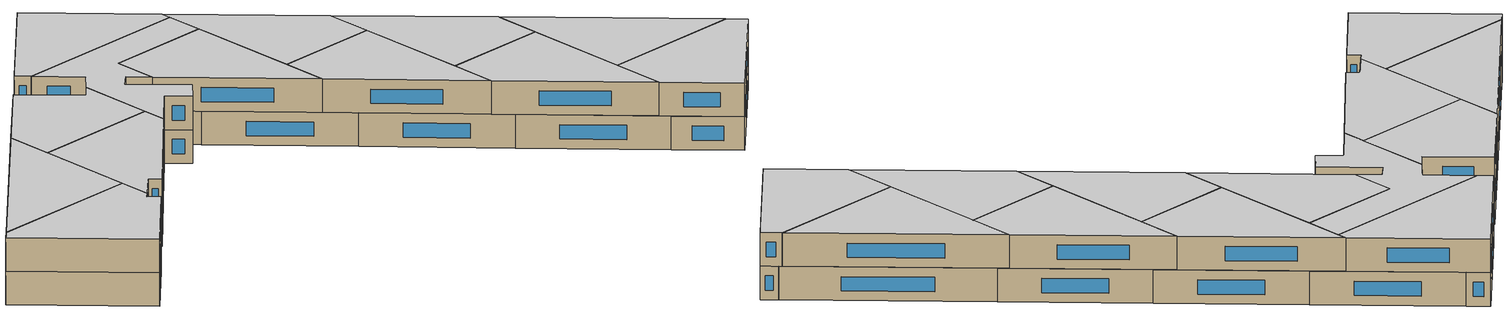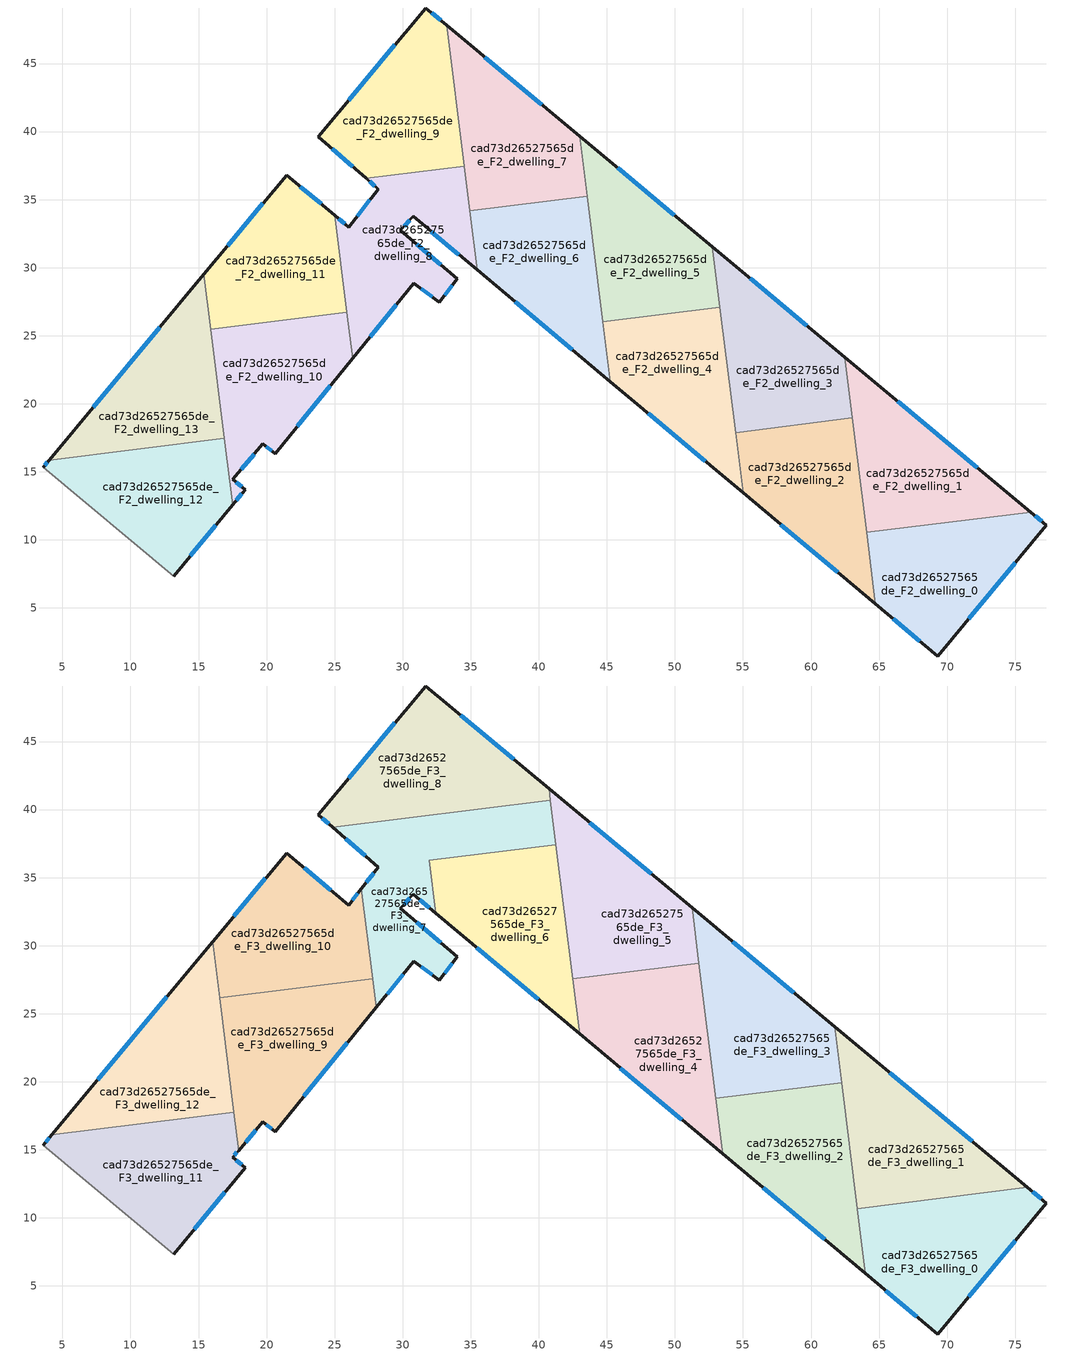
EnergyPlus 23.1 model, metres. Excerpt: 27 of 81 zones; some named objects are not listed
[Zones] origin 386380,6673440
cad73d26527565de_F2_dwelling_0
 floor to cad73d26527565de_F1_dwelling_0 (EU_floor_Construction): 77.3,11.08 69.3,1.47 64.73,5.3 64.08,10.55 76.13,12.05 z6
 wall outside (EU_wall_Construction): 64.73,5.3 69.3,1.47 77.3,11.08 76.13,12.05 z6:9
 wall to cad73d26527565de_F2_dwelling_1 (EU_wall_Construction): 76.13,12.05 64.08,10.55 z6:9
 wall to cad73d26527565de_F2_dwelling_2 (EU_wall_Construction): 64.08,10.55 64.73,5.3 z6:9
 window (EU_Window_Construction): 76.97,11.36 76.47,11.77 / 71.59,4.22 75.01,8.33 / 66.04,4.21 68,2.57 z6.86:8.14
cad73d26527565de_F2_dwelling_1
 floor to cad73d26527565de_F1_dwelling_1 (EU_floor_Construction): 76.13,12.05 64.08,10.55 62.48,23.43 z6
 wall outside (EU_wall_Construction): 76.13,12.05 62.48,23.43 z6:9
 wall to cad73d26527565de_F2_dwelling_2 (EU_wall_Construction): 62.48,23.43 63.03,18.96 64.08,10.55 z6:9
 window (EU_Window_Construction): 72.23,15.3 66.38,20.18 z6.86:8.14
 ceiling adiabatic (EU_roof_Construction): 76.13,12.05 62.48,23.43 64.08,10.55 z9
cad73d26527565de_F2_dwelling_10
 floor to cad73d26527565de_F1_dwelling_10 (EU_floor_Construction): 25.9,26.71 26.32,23.33 20.62,16.34 19.73,17.05 17.51,14.44 18.43,13.7 17.51,12.59 15.91,25.47 z6
 wall outside (EU_wall_Construction): 17.51,12.59 18.43,13.7 17.51,14.44 19.73,17.05 20.62,16.34 26.32,23.33 z6:9
 wall to cad73d26527565de_F2_dwelling_11 (EU_wall_Construction): 25.9,26.71 15.91,25.47 z6:9
 wall to cad73d26527565de_F2_dwelling_13 (EU_wall_Construction): 15.91,25.47 16.9,17.47 z6:9
 wall to cad73d26527565de_F2_dwelling_8 (EU_wall_Construction): 26.32,23.33 25.9,26.71 z6:9
 wall to cad73d26527565de_F2_dwelling_12 (EU_wall_Construction): 16.9,17.47 17.51,12.59 z6:9
 window (EU_Window_Construction): 19.99,16.85 20.37,16.54 / 18.15,15.19 19.1,16.31 / 18.17,13.91 17.78,14.23 / 17.77,12.91 18.17,13.38 / 22.25,18.34 24.7,21.34 z6.86:8.14
 ceiling adiabatic (EU_roof_Construction): 17.6,17.77 16.63,25.56 15.91,25.47 16.88,17.68 z9
cad73d26527565de_F2_dwelling_11
 floor to cad73d26527565de_F1_dwelling_11 (EU_floor_Construction): 25.02,33.84 25.9,26.71 15.91,25.47 15.4,29.52 21.47,36.81 z6
 wall outside (EU_wall_Construction): 25.02,33.84 21.47,36.81 15.4,29.52 z6:9
 wall to cad73d26527565de_F2_dwelling_13 (EU_wall_Construction): 15.4,29.52 15.91,25.47 z6:9
 wall to cad73d26527565de_F2_dwelling_8 (EU_wall_Construction): 25.9,26.71 25.02,33.84 z6:9
 window (EU_Window_Construction): 19.73,34.73 17.13,31.61 / 24,34.69 22.48,35.96 z6.86:8.14
 ceiling adiabatic (EU_roof_Construction): 16.63,25.56 16.04,30.29 15.4,29.52 15.91,25.47 z9
cad73d26527565de_F2_dwelling_12
 floor to cad73d26527565de_F1_dwelling_12 (EU_floor_Construction): 16.9,17.47 17.51,12.59 13.16,7.33 3.58,15.32 4.03,15.86 z6
 wall outside (EU_wall_Construction): 4.03,15.86 3.58,15.32 / 13.16,7.33 17.51,12.59 z6:9
 wall adiabatic (EU_wall_Construction): 3.58,15.32 13.16,7.33 z6:9
 wall to cad73d26527565de_F2_dwelling_13 (EU_wall_Construction): 16.9,17.47 4.03,15.86 z6:9
 window (EU_Window_Construction): 3.9,15.71 3.7,15.48 / 14.41,8.83 16.27,11.09 z6.86:8.14
cad73d26527565de_F2_dwelling_13
 floor to cad73d26527565de_F1_dwelling_13 (EU_floor_Construction): 15.4,29.52 16.9,17.47 4.03,15.86 z6
 wall outside (EU_wall_Construction): 15.4,29.52 4.03,15.86 z6:9
 window (EU_Window_Construction): 12.15,25.62 7.28,19.77 z6.86:8.14
cad73d26527565de_F2_dwelling_2
 floor to cad73d26527565de_F1_dwelling_2 (EU_floor_Construction): 63.03,18.96 64.73,5.3 55.01,13.45 54.45,17.89 z6
 wall outside (EU_wall_Construction): 55.01,13.45 64.73,5.3 z6:9
 wall to cad73d26527565de_F2_dwelling_3 (EU_wall_Construction): 62.48,23.43 63.03,18.96 54.45,17.89 z6:9
 wall to cad73d26527565de_F2_dwelling_4 (EU_wall_Construction): 54.45,17.89 55.01,13.45 z6:9
 window (EU_Window_Construction): 57.79,11.12 61.96,7.63 z6.86:8.14
cad73d26527565de_F2_dwelling_3
 floor to cad73d26527565de_F1_dwelling_3 (EU_floor_Construction): 62.48,23.43 63.03,18.96 54.45,17.89 52.76,31.53 z6
 wall outside (EU_wall_Construction): 62.48,23.43 52.76,31.53 z6:9
 wall to cad73d26527565de_F2_dwelling_5 (EU_wall_Construction): 52.76,31.53 53.31,27.1 z6:9
 wall to cad73d26527565de_F2_dwelling_4 (EU_wall_Construction): 53.31,27.1 54.45,17.89 z6:9
 window (EU_Window_Construction): 59.7,25.74 55.53,29.21 z6.86:8.14
cad73d26527565de_F2_dwelling_4
 floor to cad73d26527565de_F1_dwelling_4 (EU_floor_Construction): 53.31,27.1 55.01,13.45 45.25,21.63 44.7,26.03 z6
 wall outside (EU_wall_Construction): 45.25,21.63 55.01,13.45 z6:9
 wall to cad73d26527565de_F2_dwelling_5 (EU_wall_Construction): 53.31,27.1 44.7,26.03 z6:9
 wall to cad73d26527565de_F2_dwelling_6 (EU_wall_Construction): 44.7,26.03 45.25,21.63 z6:9
 window (EU_Window_Construction): 48.04,19.29 52.22,15.79 z6.86:8.14
 ceiling adiabatic (EU_roof_Construction): 55.01,13.45 53.31,27.1 51.99,26.94 53.51,14.71 z9
cad73d26527565de_F2_dwelling_5
 floor to cad73d26527565de_F1_dwelling_5 (EU_floor_Construction): 52.76,31.53 53.31,27.1 44.7,26.03 43.01,39.65 z6
 wall outside (EU_wall_Construction): 52.76,31.53 43.01,39.65 z6:9
 wall to cad73d26527565de_F2_dwelling_7 (EU_wall_Construction): 43.01,39.65 43.55,35.26 z6:9
 wall to cad73d26527565de_F2_dwelling_6 (EU_wall_Construction): 43.55,35.26 44.7,26.03 z6:9
 window (EU_Window_Construction): 49.97,33.85 45.79,37.33 z6.86:8.14
 ceiling adiabatic (EU_roof_Construction): 51.76,28.71 51.26,32.77 43.01,39.65 44.48,27.8 z9
cad73d26527565de_F2_dwelling_6
 floor to cad73d26527565de_F1_dwelling_6 (EU_floor_Construction): 43.55,35.26 45.25,21.63 35.47,29.83 34.92,34.19 z6
 wall outside (EU_wall_Construction): 35.47,29.83 45.25,21.63 z6:9
 wall to cad73d26527565de_F2_dwelling_7 (EU_wall_Construction): 43.55,35.26 34.92,34.19 z6:9
 wall to cad73d26527565de_F2_dwelling_8 (EU_wall_Construction): 34.92,34.19 35.47,29.83 z6:9
 window (EU_Window_Construction): 38.26,27.49 42.46,23.97 z6.86:8.14
cad73d26527565de_F2_dwelling_7
 floor to cad73d26527565de_F1_dwelling_7 (EU_floor_Construction): 43.01,39.65 43.55,35.26 34.92,34.19 33.23,47.79 z6
 wall outside (EU_wall_Construction): 43.01,39.65 33.23,47.79 z6:9
 wall to cad73d26527565de_F2_dwelling_9 (EU_wall_Construction): 33.23,47.79 34.52,37.45 z6:9
 wall to cad73d26527565de_F2_dwelling_8 (EU_wall_Construction): 34.52,37.45 34.92,34.19 z6:9
 window (EU_Window_Construction): 40.21,41.98 36.02,45.47 z6.86:8.14
cad73d26527565de_F2_dwelling_8
 floor to cad73d26527565de_F1_dwelling_8 (EU_floor_Construction): 34.52,37.45 35.47,29.83 30.77,33.77 29.84,32.74 34.01,29.2 32.71,27.47 30.83,28.86 26.32,23.33 25.02,33.84 26.03,32.99 28.22,35.78 27.32,36.55 z6
 wall outside (EU_wall_Construction): 26.32,23.33 30.83,28.86 32.71,27.47 34.01,29.2 29.84,32.74 30.77,33.77 35.47,29.83 / 27.32,36.55 28.22,35.78 26.03,32.99 25.02,33.84 z6:9
 wall to cad73d26527565de_F2_dwelling_9 (EU_wall_Construction): 34.52,37.45 27.32,36.55 z6:9
 window (EU_Window_Construction): 30.1,33.04 30.5,33.48 / 32.81,30.21 31.03,31.73 / 33.08,27.96 33.63,28.7 / 31.37,28.46 32.17,27.87 / 27.61,24.91 29.54,27.28 / 25.74,33.23 25.31,33.6 / 27.59,34.98 26.66,33.79 / 27.58,36.33 27.96,36 / 32.11,32.64 34.12,30.96 z6.86:8.14
cad73d26527565de_F2_dwelling_9
 floor to cad73d26527565de_F1_dwelling_9 (EU_floor_Construction): 33.23,47.79 34.52,37.45 27.32,36.55 23.8,39.61 31.68,49.08 z6
 wall outside (EU_wall_Construction): 33.23,47.79 31.68,49.08 23.8,39.61 27.32,36.55 z6:9
 window (EU_Window_Construction): 24.81,38.74 26.32,37.43 / 29.43,46.38 26.05,42.32 / 32.79,48.16 32.12,48.71 z6.86:8.14
cad73d26527565de_F3_dwelling_0
 floor to cad73d26527565de_F2_dwelling_0 (EU_floor_Construction): 77.3,11.08 69.3,1.47 64.73,5.3 64.08,10.55 76.13,12.05 z9
 floor to cad73d26527565de_F2_dwelling_2 (EU_floor_Construction): 64.05,10.77 64.73,5.3 63.99,5.93 63.4,10.68 z9
 floor adiabatic (EU_floor_Construction): 76.13,12.05 64.08,10.55 64.05,10.77 75.9,12.24 z9
 wall outside (EU_wall_Construction): 63.99,5.93 69.3,1.47 77.3,11.08 75.9,12.24 z9:12
 wall to cad73d26527565de_F3_dwelling_1 (EU_wall_Construction): 75.9,12.24 63.4,10.68 z9:12
 wall to cad73d26527565de_F3_dwelling_2 (EU_wall_Construction): 63.4,10.68 63.99,5.93 z9:12
 window (EU_Window_Construction): 76.9,11.41 76.3,11.91 / 71.59,4.22 75.01,8.33 / 65.51,4.65 67.78,2.74 z9.86:11.14
 ceiling to cad73d26527565de_F4_dwelling_0 (EU_floor_Construction): 69.3,1.47 77.3,11.08 75.9,12.24 63.4,10.68 63.99,5.93 z12
cad73d26527565de_F3_dwelling_1
 floor adiabatic (EU_floor_Construction): 75.9,12.24 64.05,10.77 62.48,23.43 z9
 floor to cad73d26527565de_F2_dwelling_2 (EU_floor_Construction): 63.03,18.96 64.05,10.77 63.4,10.68 62.37,18.88 z9
 floor to cad73d26527565de_F2_dwelling_3 (EU_floor_Construction): 62.48,23.43 63.03,18.96 62.37,18.88 61.73,24.05 z9
 wall outside (EU_wall_Construction): 75.9,12.24 61.73,24.05 z9:12
 wall to cad73d26527565de_F3_dwelling_3 (EU_wall_Construction): 61.73,24.05 62.24,19.94 z9:12
 wall to cad73d26527565de_F3_dwelling_2 (EU_wall_Construction): 62.24,19.94 63.39,10.68 z9:12
 window (EU_Window_Construction): 71.85,15.62 65.78,20.68 z9.86:11.14
 ceiling to cad73d26527565de_F4_dwelling_1 (EU_floor_Construction): 75.9,12.24 61.73,24.05 63.4,10.68 z12
cad73d26527565de_F3_dwelling_10
 floor to cad73d26527565de_F2_dwelling_11 (EU_floor_Construction): 25.02,33.84 25.83,27.34 16.55,26.18 16.04,30.29 21.47,36.81 z9
 floor to cad73d26527565de_F2_dwelling_8 (EU_floor_Construction): 26.97,34.19 27.79,27.58 25.83,27.34 25.02,33.84 26.03,32.99 z9
 wall outside (EU_wall_Construction): 26.97,34.19 26.03,32.99 21.47,36.81 16.04,30.29 z9:12
 wall to cad73d26527565de_F3_dwelling_9 (EU_wall_Construction): 16.55,26.18 27.79,27.58 z9:12
 wall to cad73d26527565de_F3_dwelling_12 (EU_wall_Construction): 16.04,30.29 16.55,26.18 z9:12
 wall to cad73d26527565de_F3_dwelling_7 (EU_wall_Construction): 27.8,27.58 26.97,34.19 z9:12
 window (EU_Window_Construction): 19.92,34.95 17.59,32.15 / 24.73,34.08 22.77,35.72 / 26.7,33.85 26.3,33.33 z9.86:11.14
 ceiling to cad73d26527565de_F4_dwelling_10 (EU_floor_Construction): 27.79,27.58 26.97,34.19 26.03,32.99 21.47,36.81 16.04,30.29 16.55,26.18 z12
cad73d26527565de_F3_dwelling_11
 floor to cad73d26527565de_F2_dwelling_12 (EU_floor_Construction): 16.9,17.47 17.51,12.59 13.16,7.33 3.58,15.32 4.03,15.86 z9
 floor to cad73d26527565de_F2_dwelling_13 (EU_floor_Construction): 16.88,17.68 16.9,17.47 4.03,15.86 4.23,16.11 z9
 floor to cad73d26527565de_F2_dwelling_10 (EU_floor_Construction): 17.6,17.77 17.95,14.95 17.51,14.44 18.43,13.7 17.51,12.59 16.88,17.68 z9
 wall outside (EU_wall_Construction): 13.16,7.33 18.43,13.7 17.51,14.44 17.95,14.95 / 4.23,16.11 3.58,15.32 z9:12
 wall adiabatic (EU_wall_Construction): 3.58,15.32 13.16,7.33 z9:12
 wall to cad73d26527565de_F3_dwelling_12 (EU_wall_Construction): 17.6,17.77 4.23,16.11 z9:12
 wall to cad73d26527565de_F3_dwelling_9 (EU_wall_Construction): 17.95,14.95 17.6,17.77 z9:12
 window (EU_Window_Construction): 14.67,9.15 16.93,11.88 / 4.04,15.88 3.76,15.55 / 17.64,14.59 17.82,14.81 / 18.17,13.91 17.78,14.23 z9.86:11.14
 ceiling to cad73d26527565de_F4_dwelling_11 (EU_floor_Construction): 13.16,7.33 18.43,13.7 17.51,14.44 17.95,14.95 17.6,17.77 4.23,16.11 3.58,15.32 z12
cad73d26527565de_F3_dwelling_12
 floor to cad73d26527565de_F2_dwelling_13 (EU_floor_Construction): 15.4,29.52 16.88,17.68 4.23,16.11 z9
 floor adiabatic (EU_floor_Construction): 16.04,30.29 17.6,17.77 16.88,17.68 15.4,29.52 z9
 wall outside (EU_wall_Construction): 16.04,30.29 4.23,16.11 z9:12
 wall to cad73d26527565de_F3_dwelling_9 (EU_wall_Construction): 17.6,17.77 16.55,26.18 z9:12
 window (EU_Window_Construction): 12.66,26.24 7.6,20.16 z9.86:11.14
 ceiling to cad73d26527565de_F4_dwelling_12 (EU_floor_Construction): 17.6,17.77 16.04,30.29 4.23,16.11 z12
cad73d26527565de_F3_dwelling_2
 floor to cad73d26527565de_F2_dwelling_2 (EU_floor_Construction): 62.37,18.88 63.99,5.93 55.01,13.45 54.45,17.89 z9
 floor to cad73d26527565de_F2_dwelling_3 (EU_floor_Construction): 62.24,19.94 62.37,18.88 54.45,17.89 54.32,18.95 z9
 floor adiabatic (EU_floor_Construction): 54.32,18.95 55.01,13.45 53.51,14.71 53,18.79 z9
 wall outside (EU_wall_Construction): 53.51,14.71 63.99,5.93 z9:12
 wall to cad73d26527565de_F3_dwelling_3 (EU_wall_Construction): 62.24,19.94 53,18.79 z9:12
 wall to cad73d26527565de_F3_dwelling_4 (EU_wall_Construction): 53,18.79 53.51,14.71 z9:12
 window (EU_Window_Construction): 56.5,12.2 60.99,8.44 z9.86:11.14
 ceiling to cad73d26527565de_F4_dwelling_2 (EU_floor_Construction): 63.99,5.93 62.24,19.94 53,18.79 53.51,14.71 z12
cad73d26527565de_F3_dwelling_3
 floor to cad73d26527565de_F2_dwelling_3 (EU_floor_Construction): 61.73,24.05 62.24,19.94 54.32,18.95 52.76,31.53 z9
 floor adiabatic (EU_floor_Construction): 53.31,27.1 54.32,18.95 53,18.79 51.99,26.94 z9
 floor to cad73d26527565de_F2_dwelling_5 (EU_floor_Construction): 52.76,31.53 53.31,27.1 51.99,26.94 51.26,32.77 z9
 wall outside (EU_wall_Construction): 61.73,24.05 51.26,32.77 z9:12
 wall to cad73d26527565de_F3_dwelling_5 (EU_wall_Construction): 51.26,32.77 51.76,28.71 z9:12
 wall to cad73d26527565de_F3_dwelling_4 (EU_wall_Construction): 51.76,28.71 53,18.79 z9:12
 window (EU_Window_Construction): 58.74,26.54 54.25,30.28 z9.86:11.14
 ceiling to cad73d26527565de_F4_dwelling_3 (EU_floor_Construction): 62.24,19.94 61.73,24.05 51.26,32.77 53,18.79 z12
cad73d26527565de_F3_dwelling_4
 floor to cad73d26527565de_F2_dwelling_4 (EU_floor_Construction): 51.99,26.94 53.51,14.71 45.25,21.63 44.7,26.03 z9
 floor to cad73d26527565de_F2_dwelling_5 (EU_floor_Construction): 51.76,28.71 51.99,26.94 44.7,26.03 44.48,27.8 z9
 floor to cad73d26527565de_F2_dwelling_6 (EU_floor_Construction): 44.48,27.8 45.25,21.63 43,23.52 42.49,27.56 z9
 wall outside (EU_wall_Construction): 43,23.52 53.51,14.71 z9:12
 wall to cad73d26527565de_F3_dwelling_5 (EU_wall_Construction): 51.76,28.71 42.49,27.55 z9:12
 wall to cad73d26527565de_F3_dwelling_6 (EU_wall_Construction): 42.49,27.55 43,23.52 z9:12
 window (EU_Window_Construction): 46,21 50.5,17.23 z9.86:11.14
 ceiling to cad73d26527565de_F4_dwelling_4 (EU_floor_Construction): 53.51,14.71 51.76,28.71 42.49,27.55 43,23.52 z12
cad73d26527565de_F3_dwelling_5
 floor to cad73d26527565de_F2_dwelling_6 (EU_floor_Construction): 43.55,35.26 44.48,27.8 42.49,27.56 41.56,35.02 z9
 floor to cad73d26527565de_F2_dwelling_7 (EU_floor_Construction): 43.01,39.65 43.55,35.26 41.56,35.02 40.75,41.53 z9
 floor adiabatic (EU_floor_Construction): 51.26,32.77 51.76,28.71 44.48,27.8 43.01,39.65 z9
 wall outside (EU_wall_Construction): 51.26,32.77 40.75,41.53 z9:12
 wall to cad73d26527565de_F3_dwelling_7 (EU_wall_Construction): 40.86,40.68 41.26,37.42 z9:12
 wall to cad73d26527565de_F3_dwelling_8 (EU_wall_Construction): 40.75,41.53 40.86,40.68 z9:12
 wall to cad73d26527565de_F3_dwelling_6 (EU_wall_Construction): 41.26,37.42 42.49,27.56 z9:12
 window (EU_Window_Construction): 48.26,35.27 43.75,39.02 z9.86:11.14
 ceiling to cad73d26527565de_F4_dwelling_5 (EU_floor_Construction): 51.76,28.71 51.26,32.77 40.75,41.53 42.49,27.55 z12
cad73d26527565de_F3_dwelling_6
 floor to cad73d26527565de_F2_dwelling_6 (EU_floor_Construction): 41.56,35.02 43,23.52 35.47,29.83 34.92,34.19 z9
 floor to cad73d26527565de_F2_dwelling_7 (EU_floor_Construction): 41.26,37.42 41.56,35.02 34.92,34.19 34.62,36.6 z9
 floor to cad73d26527565de_F2_dwelling_8 (EU_floor_Construction): 34.62,36.6 35.47,29.83 32.43,32.38 31.94,36.26 z9
 wall outside (EU_wall_Construction): 32.43,32.38 43,23.52 z9:12
 wall to cad73d26527565de_F3_dwelling_7 (EU_wall_Construction): 41.26,37.42 31.94,36.26 32.43,32.38 z9:12
 window (EU_Window_Construction): 35.45,29.85 39.98,26.05 z9.86:11.14
 ceiling to cad73d26527565de_F4_dwelling_6 (EU_floor_Construction): 43,23.52 41.26,37.42 31.94,36.26 32.43,32.38 z12
cad73d26527565de_F3_dwelling_7
 floor to cad73d26527565de_F2_dwelling_8 (EU_floor_Construction): 34.52,37.45 34.62,36.6 31.94,36.26 32.43,32.38 30.77,33.77 29.84,32.74 34.01,29.2 32.71,27.47 30.83,28.86 28.06,25.46 26.97,34.19 28.22,35.78 27.32,36.56 z9
 floor to cad73d26527565de_F2_dwelling_7 (EU_floor_Construction): 40.86,40.68 41.26,37.42 34.62,36.6 34.22,39.85 z9
 floor to cad73d26527565de_F2_dwelling_9 (EU_floor_Construction): 34.22,39.85 34.52,37.45 27.32,36.56 24.87,38.69 z9
 wall outside (EU_wall_Construction): 28.06,25.46 30.83,28.86 32.71,27.47 34.01,29.2 29.84,32.74 30.77,33.77 32.43,32.38 / 24.87,38.69 28.22,35.78 26.97,34.19 z9:12
 wall to cad73d26527565de_F3_dwelling_8 (EU_wall_Construction): 40.86,40.68 24.87,38.69 z9:12
 wall to cad73d26527565de_F3_dwelling_9 (EU_wall_Construction): 27.8,27.58 28.06,25.46 z9:12
 window (EU_Window_Construction): 31.24,33.37 31.95,32.78 / 30.1,33.04 30.5,33.48 / 32.81,30.21 31.03,31.73 / 33.08,27.96 33.63,28.7 / 31.37,28.46 32.17,27.87 / 28.85,26.43 30.04,27.89 / 27.86,35.33 27.33,34.65 / 25.82,37.86 27.26,36.61 z9.86:11.14
 ceiling to cad73d26527565de_F4_dwelling_7 (EU_floor_Construction): 34.01,29.2 29.84,32.74 30.77,33.77 32.43,32.38 31.94,36.26 41.26,37.42 40.86,40.68 24.87,38.69 28.22,35.78 26.97,34.19 28.06,25.46 30.83,28.86 32.71,27.47 z12
cad73d26527565de_F3_dwelling_8
 floor to cad73d26527565de_F2_dwelling_7 (EU_floor_Construction): 40.75,41.53 40.86,40.68 34.22,39.85 33.23,47.79 z9
 floor to cad73d26527565de_F2_dwelling_9 (EU_floor_Construction): 33.23,47.79 34.22,39.85 24.87,38.69 23.8,39.61 31.68,49.08 z9
 wall outside (EU_wall_Construction): 40.75,41.53 31.68,49.08 23.8,39.61 24.87,38.69 z9:12
 window (EU_Window_Construction): 24.11,39.35 24.56,38.95 / 29.43,46.38 26.05,42.32 / 38.16,43.68 34.27,46.92 z9.86:11.14
 ceiling to cad73d26527565de_F4_dwelling_8 (EU_floor_Construction): 40.86,40.68 40.75,41.53 31.68,49.08 23.8,39.61 24.87,38.69 z12
cad73d26527565de_F3_dwelling_9
 floor to cad73d26527565de_F2_dwelling_10 (EU_floor_Construction): 25.9,26.71 26.32,23.33 20.62,16.34 19.73,17.05 17.95,14.95 16.63,25.56 z9
 floor to cad73d26527565de_F2_dwelling_8 (EU_floor_Construction): 27.79,27.58 28.06,25.46 26.32,23.33 25.83,27.34 z9
 floor to cad73d26527565de_F2_dwelling_11 (EU_floor_Construction): 25.83,27.34 25.9,26.71 16.63,25.56 16.55,26.18 z9
 wall outside (EU_wall_Construction): 17.95,14.95 19.73,17.05 20.62,16.34 28.06,25.46 z9:12
 window (EU_Window_Construction): 19.99,16.85 20.37,16.54 / 18.46,15.55 19.22,16.45 / 22.75,18.95 25.93,22.86 z9.86:11.14
 ceiling to cad73d26527565de_F4_dwelling_9 (EU_floor_Construction): 20.62,16.34 28.06,25.46 27.79,27.58 16.55,26.18 17.95,14.95 19.73,17.05 z12
[Building]
EU S2 Campaign: North Axis=0; Terrain=City; Solar Distribution=FullExterior
[Site:Location]
Helsinki-Vantaa.AP: Latitude=60.317; Longitude=24.963; Time Zone=2; Elevation=54.6
[SizingPeriod:WeatherFileDays]
AnnualSizingPeriod: Begin Month=1; Begin Day of Month=1; End Month=12; End Day of Month=31; Day of Week for Start Day=Monday; Use Weather File Daylight Saving Period=No; Use Weather File Rain and Snow Indicators=No
[MATERIAL]
EU_InternalMass_Material: Roughness=MediumRough; Thickness=0.1; Conductivity=1; Density=1800; Specific Heat=900; Thermal Absorptance=0.9; Solar Absorptance=0.7; Visible Absorptance=0.7
[MATERIAL:NOMASS] Roughness=MediumRough; Thermal Absorptance=0.9; Solar Absorptance=0.7; Visible Absorptance=0.7
Name | Thermal Resistance
EU_wall_NoMass | 1.10183
EU_roof_NoMass; EU_floor_NoMass | 1.70606
[WINDOWMATERIAL:SIMPLEGLAZINGSYSTEM]
EU_Window_SimpleGlazing: UFactor=3.11035; Solar Heat Gain Coefficient=0.8; Visible Transmittance=0.8
[CONSTRUCTION]
EU_wall_Construction: EU_wall_NoMass
EU_roof_Construction: EU_roof_NoMass
EU_floor_Construction: EU_floor_NoMass
EU_Window_Construction: EU_Window_SimpleGlazing
EU_InternalMass_Construction: EU_InternalMass_Material
[ZONE] Type=1; Multiplier=1; Ceiling Height=autocalculate; Floor Area=autocalculate; Part of Total Floor Area=Yes
Name | Volume
cad73d26527565de_F2_dwelling_0 | 236.524
cad73d26527565de_F3_dwelling_0 | 254.694
cad73d26527565de_F2_dwelling_1 | 236.48
cad73d26527565de_F3_dwelling_1 | 254.688
cad73d26527565de_F2_dwelling_10 | 236.118
cad73d26527565de_F3_dwelling_10 | 245.131
cad73d26527565de_F2_dwelling_11 | 236.125
cad73d26527565de_F3_dwelling_11 | 254.837
cad73d26527565de_F2_dwelling_12 | 236.509
cad73d26527565de_F3_dwelling_12 | 254.868
cad73d26527565de_F2_dwelling_13 | 236.484
cad73d26527565de_F2_dwelling_2 | 236.501
cad73d26527565de_F3_dwelling_2 | 254.708
cad73d26527565de_F2_dwelling_3 | 236.527
cad73d26527565de_F3_dwelling_3 | 254.701
cad73d26527565de_F2_dwelling_4 | 236.508
cad73d26527565de_F3_dwelling_4 | 254.673
cad73d26527565de_F2_dwelling_5 | 236.525
cad73d26527565de_F3_dwelling_5 | 254.693
cad73d26527565de_F2_dwelling_6 | 236.492
cad73d26527565de_F3_dwelling_6 | 252.516
cad73d26527565de_F2_dwelling_7 | 236.498
cad73d26527565de_F3_dwelling_7 | 265.201
cad73d26527565de_F2_dwelling_8 | 236.878
cad73d26527565de_F3_dwelling_8 | 265.176
cad73d26527565de_F2_dwelling_9 | 236.882
cad73d26527565de_F3_dwelling_9 | 245.107
[INTERNALMASS] Construction=EU_InternalMass_Construction
Name | Zone or ZoneList | Surface Area
cad73d26527565de_F2_dwelling_0_EU_InternalMass | cad73d26527565de_F2_dwelling_0 | 78.8423
cad73d26527565de_F2_dwelling_1_EU_InternalMass | cad73d26527565de_F2_dwelling_1 | 78.8257
cad73d26527565de_F2_dwelling_2_EU_InternalMass | cad73d26527565de_F2_dwelling_2 | 78.8411
cad73d26527565de_F2_dwelling_3_EU_InternalMass | cad73d26527565de_F2_dwelling_3 | 78.8389
cad73d26527565de_F2_dwelling_4_EU_InternalMass | cad73d26527565de_F2_dwelling_4 | 78.8342
cad73d26527565de_F2_dwelling_5_EU_InternalMass | cad73d26527565de_F2_dwelling_5 | 78.8387
cad73d26527565de_F2_dwelling_6_EU_InternalMass | cad73d26527565de_F2_dwelling_6 | 78.8265
cad73d26527565de_F2_dwelling_7_EU_InternalMass | cad73d26527565de_F2_dwelling_7 | 78.8295
cad73d26527565de_F2_dwelling_8_EU_InternalMass | cad73d26527565de_F2_dwelling_8 | 78.9581
cad73d26527565de_F2_dwelling_9_EU_InternalMass | cad73d26527565de_F2_dwelling_9 | 78.9638
cad73d26527565de_F2_dwelling_10_EU_InternalMass | cad73d26527565de_F2_dwelling_10 | 78.7069
cad73d26527565de_F2_dwelling_11_EU_InternalMass | cad73d26527565de_F2_dwelling_11 | 78.7083
cad73d26527565de_F2_dwelling_12_EU_InternalMass | cad73d26527565de_F2_dwelling_12 | 78.8382
cad73d26527565de_F2_dwelling_13_EU_InternalMass | cad73d26527565de_F2_dwelling_13 | 78.8286
cad73d26527565de_F3_dwelling_0_EU_InternalMass | cad73d26527565de_F3_dwelling_0 | 84.8974
cad73d26527565de_F3_dwelling_1_EU_InternalMass | cad73d26527565de_F3_dwelling_1 | 84.8969
cad73d26527565de_F3_dwelling_2_EU_InternalMass | cad73d26527565de_F3_dwelling_2 | 84.8987
cad73d26527565de_F3_dwelling_3_EU_InternalMass | cad73d26527565de_F3_dwelling_3 | 84.8947
cad73d26527565de_F3_dwelling_4_EU_InternalMass | cad73d26527565de_F3_dwelling_4 | 84.8917
cad73d26527565de_F3_dwelling_5_EU_InternalMass | cad73d26527565de_F3_dwelling_5 | 84.8967
cad73d26527565de_F3_dwelling_6_EU_InternalMass | cad73d26527565de_F3_dwelling_6 | 84.1707
cad73d26527565de_F3_dwelling_7_EU_InternalMass | cad73d26527565de_F3_dwelling_7 | 88.399
cad73d26527565de_F3_dwelling_8_EU_InternalMass | cad73d26527565de_F3_dwelling_8 | 88.3927
cad73d26527565de_F3_dwelling_9_EU_InternalMass | cad73d26527565de_F3_dwelling_9 | 81.7044
cad73d26527565de_F3_dwelling_10_EU_InternalMass | cad73d26527565de_F3_dwelling_10 | 81.7111
cad73d26527565de_F3_dwelling_11_EU_InternalMass | cad73d26527565de_F3_dwelling_11 | 84.9461
cad73d26527565de_F3_dwelling_12_EU_InternalMass | cad73d26527565de_F3_dwelling_12 | 84.9504
[OTHEREQUIPMENT] Fuel Type=Electricity; Design Level Calculation Method=Watts/Area; Power per Zone Floor Area=1; Fraction Latent=0; Fraction Radiant=0; Fraction Lost=0; Carbon Dioxide Generation Rate=0; EndUse Subcategory=EU_Step8_InternalGains
Name | Zone or ZoneList or Space or SpaceList | Schedule
EU_Step8_InternalGain_cad73d26527565de_F2_dwelling_0_f000 | cad73d26527565de_F2_dwelling_0 | EU_Step8_GainSchedule_cad73d26527565de_F2_dwelling_0_f000
EU_Step8_InternalGain_cad73d26527565de_F2_dwelling_1_f000 | cad73d26527565de_F2_dwelling_1 | EU_Step8_GainSchedule_cad73d26527565de_F2_dwelling_1_f000
EU_Step8_InternalGain_cad73d26527565de_F2_dwelling_2_f000 | cad73d26527565de_F2_dwelling_2 | EU_Step8_GainSchedule_cad73d26527565de_F2_dwelling_2_f000
EU_Step8_InternalGain_cad73d26527565de_F2_dwelling_3_f000 | cad73d26527565de_F2_dwelling_3 | EU_Step8_GainSchedule_cad73d26527565de_F2_dwelling_3_f000
EU_Step8_InternalGain_cad73d26527565de_F2_dwelling_4_f000 | cad73d26527565de_F2_dwelling_4 | EU_Step8_GainSchedule_cad73d26527565de_F2_dwelling_4_f000
EU_Step8_InternalGain_cad73d26527565de_F2_dwelling_5_f000 | cad73d26527565de_F2_dwelling_5 | EU_Step8_GainSchedule_cad73d26527565de_F2_dwelling_5_f000
EU_Step8_InternalGain_cad73d26527565de_F2_dwelling_6_f000 | cad73d26527565de_F2_dwelling_6 | EU_Step8_GainSchedule_cad73d26527565de_F2_dwelling_6_f000
EU_Step8_InternalGain_cad73d26527565de_F2_dwelling_7_f000 | cad73d26527565de_F2_dwelling_7 | EU_Step8_GainSchedule_cad73d26527565de_F2_dwelling_7_f000
EU_Step8_InternalGain_cad73d26527565de_F2_dwelling_8_f000 | cad73d26527565de_F2_dwelling_8 | EU_Step8_GainSchedule_cad73d26527565de_F2_dwelling_8_f000
EU_Step8_InternalGain_cad73d26527565de_F2_dwelling_9_f000 | cad73d26527565de_F2_dwelling_9 | EU_Step8_GainSchedule_cad73d26527565de_F2_dwelling_9_f000
EU_Step8_InternalGain_cad73d26527565de_F2_dwelling_10_f000 | cad73d26527565de_F2_dwelling_10 | EU_Step8_GainSchedule_cad73d26527565de_F2_dwelling_10_f000
EU_Step8_InternalGain_cad73d26527565de_F2_dwelling_11_f000 | cad73d26527565de_F2_dwelling_11 | EU_Step8_GainSchedule_cad73d26527565de_F2_dwelling_11_f000
EU_Step8_InternalGain_cad73d26527565de_F2_dwelling_12_f000 | cad73d26527565de_F2_dwelling_12 | EU_Step8_GainSchedule_cad73d26527565de_F2_dwelling_12_f000
EU_Step8_InternalGain_cad73d26527565de_F2_dwelling_13_f000 | cad73d26527565de_F2_dwelling_13 | EU_Step8_GainSchedule_cad73d26527565de_F2_dwelling_13_f000
EU_Step8_InternalGain_cad73d26527565de_F3_dwelling_0_f000 | cad73d26527565de_F3_dwelling_0 | EU_Step8_GainSchedule_cad73d26527565de_F3_dwelling_0_f000
EU_Step8_InternalGain_cad73d26527565de_F3_dwelling_1_f000 | cad73d26527565de_F3_dwelling_1 | EU_Step8_GainSchedule_cad73d26527565de_F3_dwelling_1_f000
EU_Step8_InternalGain_cad73d26527565de_F3_dwelling_2_f000 | cad73d26527565de_F3_dwelling_2 | EU_Step8_GainSchedule_cad73d26527565de_F3_dwelling_2_f000
EU_Step8_InternalGain_cad73d26527565de_F3_dwelling_3_f000 | cad73d26527565de_F3_dwelling_3 | EU_Step8_GainSchedule_cad73d26527565de_F3_dwelling_3_f000
EU_Step8_InternalGain_cad73d26527565de_F3_dwelling_4_f000 | cad73d26527565de_F3_dwelling_4 | EU_Step8_GainSchedule_cad73d26527565de_F3_dwelling_4_f000
EU_Step8_InternalGain_cad73d26527565de_F3_dwelling_5_f000 | cad73d26527565de_F3_dwelling_5 | EU_Step8_GainSchedule_cad73d26527565de_F3_dwelling_5_f000
EU_Step8_InternalGain_cad73d26527565de_F3_dwelling_6_f000 | cad73d26527565de_F3_dwelling_6 | EU_Step8_GainSchedule_cad73d26527565de_F3_dwelling_6_f000
EU_Step8_InternalGain_cad73d26527565de_F3_dwelling_7_f000 | cad73d26527565de_F3_dwelling_7 | EU_Step8_GainSchedule_cad73d26527565de_F3_dwelling_7_f000
EU_Step8_InternalGain_cad73d26527565de_F3_dwelling_8_f000 | cad73d26527565de_F3_dwelling_8 | EU_Step8_GainSchedule_cad73d26527565de_F3_dwelling_8_f000
EU_Step8_InternalGain_cad73d26527565de_F3_dwelling_9_f000 | cad73d26527565de_F3_dwelling_9 | EU_Step8_GainSchedule_cad73d26527565de_F3_dwelling_9_f000
EU_Step8_InternalGain_cad73d26527565de_F3_dwelling_10_f000 | cad73d26527565de_F3_dwelling_10 | EU_Step8_GainSchedule_cad73d26527565de_F3_dwelling_10_f000
EU_Step8_InternalGain_cad73d26527565de_F3_dwelling_11_f000 | cad73d26527565de_F3_dwelling_11 | EU_Step8_GainSchedule_cad73d26527565de_F3_dwelling_11_f000
EU_Step8_InternalGain_cad73d26527565de_F3_dwelling_12_f000 | cad73d26527565de_F3_dwelling_12 | EU_Step8_GainSchedule_cad73d26527565de_F3_dwelling_12_f000
[ZONEVENTILATION:DESIGNFLOWRATE] Schedule=EU_AlwaysOn; Design Flow Rate Calculation Method=AirChanges/Hour; Air Changes per Hour=0.756316; Ventilation Type=Natural; Fan Pressure Rise=0; Fan Total Efficiency=1; Constant Term Coefficient=1; Temperature Term Coefficient=0; Velocity Term Coefficient=0; Velocity Squared Term Coefficient=0; Minimum Indoor Temperature=-100; Maximum Indoor Temperature=100; Delta Temperature=-100; Minimum Outdoor Temperature=-100; Maximum Outdoor Temperature=100; Maximum Wind Speed=40
Name | Zone or ZoneList or Space or SpaceList
EU_ConstantAir_cad73d26527565de_F2_dwelling_0 | cad73d26527565de_F2_dwelling_0
EU_ConstantAir_cad73d26527565de_F2_dwelling_1 | cad73d26527565de_F2_dwelling_1
EU_ConstantAir_cad73d26527565de_F2_dwelling_2 | cad73d26527565de_F2_dwelling_2
EU_ConstantAir_cad73d26527565de_F2_dwelling_3 | cad73d26527565de_F2_dwelling_3
EU_ConstantAir_cad73d26527565de_F2_dwelling_4 | cad73d26527565de_F2_dwelling_4
EU_ConstantAir_cad73d26527565de_F2_dwelling_5 | cad73d26527565de_F2_dwelling_5
EU_ConstantAir_cad73d26527565de_F2_dwelling_6 | cad73d26527565de_F2_dwelling_6
EU_ConstantAir_cad73d26527565de_F2_dwelling_7 | cad73d26527565de_F2_dwelling_7
EU_ConstantAir_cad73d26527565de_F2_dwelling_8 | cad73d26527565de_F2_dwelling_8
EU_ConstantAir_cad73d26527565de_F2_dwelling_9 | cad73d26527565de_F2_dwelling_9
EU_ConstantAir_cad73d26527565de_F2_dwelling_10 | cad73d26527565de_F2_dwelling_10
EU_ConstantAir_cad73d26527565de_F2_dwelling_11 | cad73d26527565de_F2_dwelling_11
EU_ConstantAir_cad73d26527565de_F2_dwelling_12 | cad73d26527565de_F2_dwelling_12
EU_ConstantAir_cad73d26527565de_F2_dwelling_13 | cad73d26527565de_F2_dwelling_13
EU_ConstantAir_cad73d26527565de_F3_dwelling_0 | cad73d26527565de_F3_dwelling_0
EU_ConstantAir_cad73d26527565de_F3_dwelling_1 | cad73d26527565de_F3_dwelling_1
EU_ConstantAir_cad73d26527565de_F3_dwelling_2 | cad73d26527565de_F3_dwelling_2
EU_ConstantAir_cad73d26527565de_F3_dwelling_3 | cad73d26527565de_F3_dwelling_3
EU_ConstantAir_cad73d26527565de_F3_dwelling_4 | cad73d26527565de_F3_dwelling_4
EU_ConstantAir_cad73d26527565de_F3_dwelling_5 | cad73d26527565de_F3_dwelling_5
EU_ConstantAir_cad73d26527565de_F3_dwelling_6 | cad73d26527565de_F3_dwelling_6
EU_ConstantAir_cad73d26527565de_F3_dwelling_7 | cad73d26527565de_F3_dwelling_7
EU_ConstantAir_cad73d26527565de_F3_dwelling_8 | cad73d26527565de_F3_dwelling_8
EU_ConstantAir_cad73d26527565de_F3_dwelling_9 | cad73d26527565de_F3_dwelling_9
EU_ConstantAir_cad73d26527565de_F3_dwelling_10 | cad73d26527565de_F3_dwelling_10
EU_ConstantAir_cad73d26527565de_F3_dwelling_11 | cad73d26527565de_F3_dwelling_11
EU_ConstantAir_cad73d26527565de_F3_dwelling_12 | cad73d26527565de_F3_dwelling_12
[HVACTEMPLATE:ZONE:IDEALLOADSAIRSYSTEM] System Availability Schedule=EU_AlwaysOn; Maximum Heating Supply Air Temperature=50; Minimum Cooling Supply Air Temperature=13; Maximum Heating Supply Air Humidity Ratio=0.0156; Minimum Cooling Supply Air Humidity Ratio=0.0077; Heating Limit=NoLimit; Cooling Limit=NoLimit; Heating Availability Schedule=EU_AlwaysOn; Cooling Availability Schedule=EU_CoolingOff; Dehumidification Control Type=ConstantSensibleHeatRatio; Cooling Sensible Heat Ratio=0.7; Dehumidification Setpoint=60; Humidification Control Type=None; Humidification Setpoint=30; Outdoor Air Method=None; Outdoor Air Flow Rate per Person=0.00944; Outdoor Air Flow Rate per Zone Floor Area=0; Outdoor Air Flow Rate per Zone=0; Demand Controlled Ventilation Type=None; Outdoor Air Economizer Type=NoEconomizer; Heat Recovery Type=None; Sensible Heat Recovery Effectiveness=0.7; Latent Heat Recovery Effectiveness=0.65
Name | Template Thermostat
cad73d26527565de_F2_dwelling_0 | EU_HeatOnly_cad73d26527565de_F2_dwelling_0
cad73d26527565de_F2_dwelling_1 | EU_HeatOnly_cad73d26527565de_F2_dwelling_1
cad73d26527565de_F2_dwelling_2 | EU_HeatOnly_cad73d26527565de_F2_dwelling_2
cad73d26527565de_F2_dwelling_3 | EU_HeatOnly_cad73d26527565de_F2_dwelling_3
cad73d26527565de_F2_dwelling_4 | EU_HeatOnly_cad73d26527565de_F2_dwelling_4
cad73d26527565de_F2_dwelling_5 | EU_HeatOnly_cad73d26527565de_F2_dwelling_5
cad73d26527565de_F2_dwelling_6 | EU_HeatOnly_cad73d26527565de_F2_dwelling_6
cad73d26527565de_F2_dwelling_7 | EU_HeatOnly_cad73d26527565de_F2_dwelling_7
cad73d26527565de_F2_dwelling_8 | EU_HeatOnly_cad73d26527565de_F2_dwelling_8
cad73d26527565de_F2_dwelling_9 | EU_HeatOnly_cad73d26527565de_F2_dwelling_9
cad73d26527565de_F2_dwelling_10 | EU_HeatOnly_cad73d26527565de_F2_dwelling_10
cad73d26527565de_F2_dwelling_11 | EU_HeatOnly_cad73d26527565de_F2_dwelling_11
cad73d26527565de_F2_dwelling_12 | EU_HeatOnly_cad73d26527565de_F2_dwelling_12
cad73d26527565de_F2_dwelling_13 | EU_HeatOnly_cad73d26527565de_F2_dwelling_13
cad73d26527565de_F3_dwelling_0 | EU_HeatOnly_cad73d26527565de_F3_dwelling_0
cad73d26527565de_F3_dwelling_1 | EU_HeatOnly_cad73d26527565de_F3_dwelling_1
cad73d26527565de_F3_dwelling_2 | EU_HeatOnly_cad73d26527565de_F3_dwelling_2
cad73d26527565de_F3_dwelling_3 | EU_HeatOnly_cad73d26527565de_F3_dwelling_3
cad73d26527565de_F3_dwelling_4 | EU_HeatOnly_cad73d26527565de_F3_dwelling_4
cad73d26527565de_F3_dwelling_5 | EU_HeatOnly_cad73d26527565de_F3_dwelling_5
cad73d26527565de_F3_dwelling_6 | EU_HeatOnly_cad73d26527565de_F3_dwelling_6
cad73d26527565de_F3_dwelling_7 | EU_HeatOnly_cad73d26527565de_F3_dwelling_7
cad73d26527565de_F3_dwelling_8 | EU_HeatOnly_cad73d26527565de_F3_dwelling_8
cad73d26527565de_F3_dwelling_9 | EU_HeatOnly_cad73d26527565de_F3_dwelling_9
cad73d26527565de_F3_dwelling_10 | EU_HeatOnly_cad73d26527565de_F3_dwelling_10
cad73d26527565de_F3_dwelling_11 | EU_HeatOnly_cad73d26527565de_F3_dwelling_11
cad73d26527565de_F3_dwelling_12 | EU_HeatOnly_cad73d26527565de_F3_dwelling_12
[SIZING:ZONE] Zone Cooling Design Supply Air Temperature Input Method=SupplyAirTemperature; Zone Cooling Design Supply Air Temperature=13; Zone Heating Design Supply Air Temperature Input Method=SupplyAirTemperature; Zone Heating Design Supply Air Temperature=50; Zone Cooling Design Supply Air Humidity Ratio=0.008; Zone Heating Design Supply Air Humidity Ratio=0.008; Cooling Design Air Flow Method=DesignDay; Cooling Design Air Flow Rate=0; Cooling Minimum Air Flow per Zone Floor Area=0.000762; Cooling Minimum Air Flow=0; Cooling Minimum Air Flow Fraction=0.2; Heating Design Air Flow Method=DesignDay; Heating Design Air Flow Rate=0; Heating Maximum Air Flow per Zone Floor Area=0.002032; Heating Maximum Air Flow=0.141576; Heating Maximum Air Flow Fraction=0.3; Account for Dedicated Outdoor Air System=No; Dedicated Outdoor Air System Control Strategy=NeutralSupplyAir; Dedicated Outdoor Air Low Setpoint Temperature for Design=autosize; Dedicated Outdoor Air High Setpoint Temperature for Design=autosize; Zone Load Sizing Method=Sensible Load Only No Latent Load; Zone Latent Cooling Design Supply Air Humidity Ratio Input Method=HumidityRatioDifference; Zone Cooling Design Supply Air Humidity Ratio Difference=0.005; Zone Latent Heating Design Supply Air Humidity Ratio Input Method=HumidityRatioDifference; Zone Humidification Design Supply Air Humidity Ratio Difference=0.005
cad73d26527565de_F2_dwelling_0; cad73d26527565de_F2_dwelling_1; cad73d26527565de_F2_dwelling_2; cad73d26527565de_F2_dwelling_3; cad73d26527565de_F2_dwelling_4; cad73d26527565de_F2_dwelling_5; cad73d26527565de_F2_dwelling_6; cad73d26527565de_F2_dwelling_7; cad73d26527565de_F2_dwelling_8; cad73d26527565de_F2_dwelling_9; cad73d26527565de_F2_dwelling_10; cad73d26527565de_F2_dwelling_11; cad73d26527565de_F2_dwelling_12; cad73d26527565de_F2_dwelling_13; cad73d26527565de_F3_dwelling_0; cad73d26527565de_F3_dwelling_1; cad73d26527565de_F3_dwelling_2; cad73d26527565de_F3_dwelling_3; cad73d26527565de_F3_dwelling_4; cad73d26527565de_F3_dwelling_5; cad73d26527565de_F3_dwelling_6; cad73d26527565de_F3_dwelling_7; cad73d26527565de_F3_dwelling_8; cad73d26527565de_F3_dwelling_9; cad73d26527565de_F3_dwelling_10; cad73d26527565de_F3_dwelling_11; cad73d26527565de_F3_dwelling_12
[SCHEDULE:CONSTANT]
Name | Hourly Value
EU_AlwaysOn | 1
EU_CoolingOff | 0
[SCHEDULE:FILE] Column Number=1; Rows to Skip at Top=0; Number of Hours of Data=8760; Column Separator=Comma; Interpolate to Timestep=No; Minutes per Item=60; Adjust Schedule for Daylight Savings=Yes
Name | File
EU_Step8_GainSchedule_cad73d26527565de_F2_dwelling_0_f000 | ../../schedules/cad73d26527565de/cad73d26527565de_F2_dwelling_0_f000_gain.csv
EU_Step8_GainSchedule_cad73d26527565de_F2_dwelling_1_f000 | ../../schedules/cad73d26527565de/cad73d26527565de_F2_dwelling_1_f000_gain.csv
EU_Step8_GainSchedule_cad73d26527565de_F2_dwelling_2_f000 | ../../schedules/cad73d26527565de/cad73d26527565de_F2_dwelling_2_f000_gain.csv
EU_Step8_GainSchedule_cad73d26527565de_F2_dwelling_3_f000 | ../../schedules/cad73d26527565de/cad73d26527565de_F2_dwelling_3_f000_gain.csv
EU_Step8_GainSchedule_cad73d26527565de_F2_dwelling_4_f000 | ../../schedules/cad73d26527565de/cad73d26527565de_F2_dwelling_4_f000_gain.csv
EU_Step8_GainSchedule_cad73d26527565de_F2_dwelling_5_f000 | ../../schedules/cad73d26527565de/cad73d26527565de_F2_dwelling_5_f000_gain.csv
EU_Step8_GainSchedule_cad73d26527565de_F2_dwelling_6_f000 | ../../schedules/cad73d26527565de/cad73d26527565de_F2_dwelling_6_f000_gain.csv
EU_Step8_GainSchedule_cad73d26527565de_F2_dwelling_7_f000 | ../../schedules/cad73d26527565de/cad73d26527565de_F2_dwelling_7_f000_gain.csv
EU_Step8_GainSchedule_cad73d26527565de_F2_dwelling_8_f000 | ../../schedules/cad73d26527565de/cad73d26527565de_F2_dwelling_8_f000_gain.csv
EU_Step8_GainSchedule_cad73d26527565de_F2_dwelling_9_f000 | ../../schedules/cad73d26527565de/cad73d26527565de_F2_dwelling_9_f000_gain.csv
EU_Step8_GainSchedule_cad73d26527565de_F2_dwelling_10_f000 | ../../schedules/cad73d26527565de/cad73d26527565de_F2_dwelling_10_f000_gain.csv
EU_Step8_GainSchedule_cad73d26527565de_F2_dwelling_11_f000 | ../../schedules/cad73d26527565de/cad73d26527565de_F2_dwelling_11_f000_gain.csv
EU_Step8_GainSchedule_cad73d26527565de_F2_dwelling_12_f000 | ../../schedules/cad73d26527565de/cad73d26527565de_F2_dwelling_12_f000_gain.csv
EU_Step8_GainSchedule_cad73d26527565de_F2_dwelling_13_f000 | ../../schedules/cad73d26527565de/cad73d26527565de_F2_dwelling_13_f000_gain.csv
EU_Step8_GainSchedule_cad73d26527565de_F3_dwelling_0_f000 | ../../schedules/cad73d26527565de/cad73d26527565de_F3_dwelling_0_f000_gain.csv
EU_Step8_GainSchedule_cad73d26527565de_F3_dwelling_1_f000 | ../../schedules/cad73d26527565de/cad73d26527565de_F3_dwelling_1_f000_gain.csv
EU_Step8_GainSchedule_cad73d26527565de_F3_dwelling_2_f000 | ../../schedules/cad73d26527565de/cad73d26527565de_F3_dwelling_2_f000_gain.csv
EU_Step8_GainSchedule_cad73d26527565de_F3_dwelling_3_f000 | ../../schedules/cad73d26527565de/cad73d26527565de_F3_dwelling_3_f000_gain.csv
EU_Step8_GainSchedule_cad73d26527565de_F3_dwelling_4_f000 | ../../schedules/cad73d26527565de/cad73d26527565de_F3_dwelling_4_f000_gain.csv
EU_Step8_GainSchedule_cad73d26527565de_F3_dwelling_5_f000 | ../../schedules/cad73d26527565de/cad73d26527565de_F3_dwelling_5_f000_gain.csv
EU_Step8_GainSchedule_cad73d26527565de_F3_dwelling_6_f000 | ../../schedules/cad73d26527565de/cad73d26527565de_F3_dwelling_6_f000_gain.csv
EU_Step8_GainSchedule_cad73d26527565de_F3_dwelling_7_f000 | ../../schedules/cad73d26527565de/cad73d26527565de_F3_dwelling_7_f000_gain.csv
EU_Step8_GainSchedule_cad73d26527565de_F3_dwelling_8_f000 | ../../schedules/cad73d26527565de/cad73d26527565de_F3_dwelling_8_f000_gain.csv
EU_Step8_GainSchedule_cad73d26527565de_F3_dwelling_9_f000 | ../../schedules/cad73d26527565de/cad73d26527565de_F3_dwelling_9_f000_gain.csv
EU_Step8_GainSchedule_cad73d26527565de_F3_dwelling_10_f000 | ../../schedules/cad73d26527565de/cad73d26527565de_F3_dwelling_10_f000_gain.csv
EU_Step8_GainSchedule_cad73d26527565de_F3_dwelling_11_f000 | ../../schedules/cad73d26527565de/cad73d26527565de_F3_dwelling_11_f000_gain.csv
EU_Step8_GainSchedule_cad73d26527565de_F3_dwelling_12_f000 | ../../schedules/cad73d26527565de/cad73d26527565de_F3_dwelling_12_f000_gain.csv
